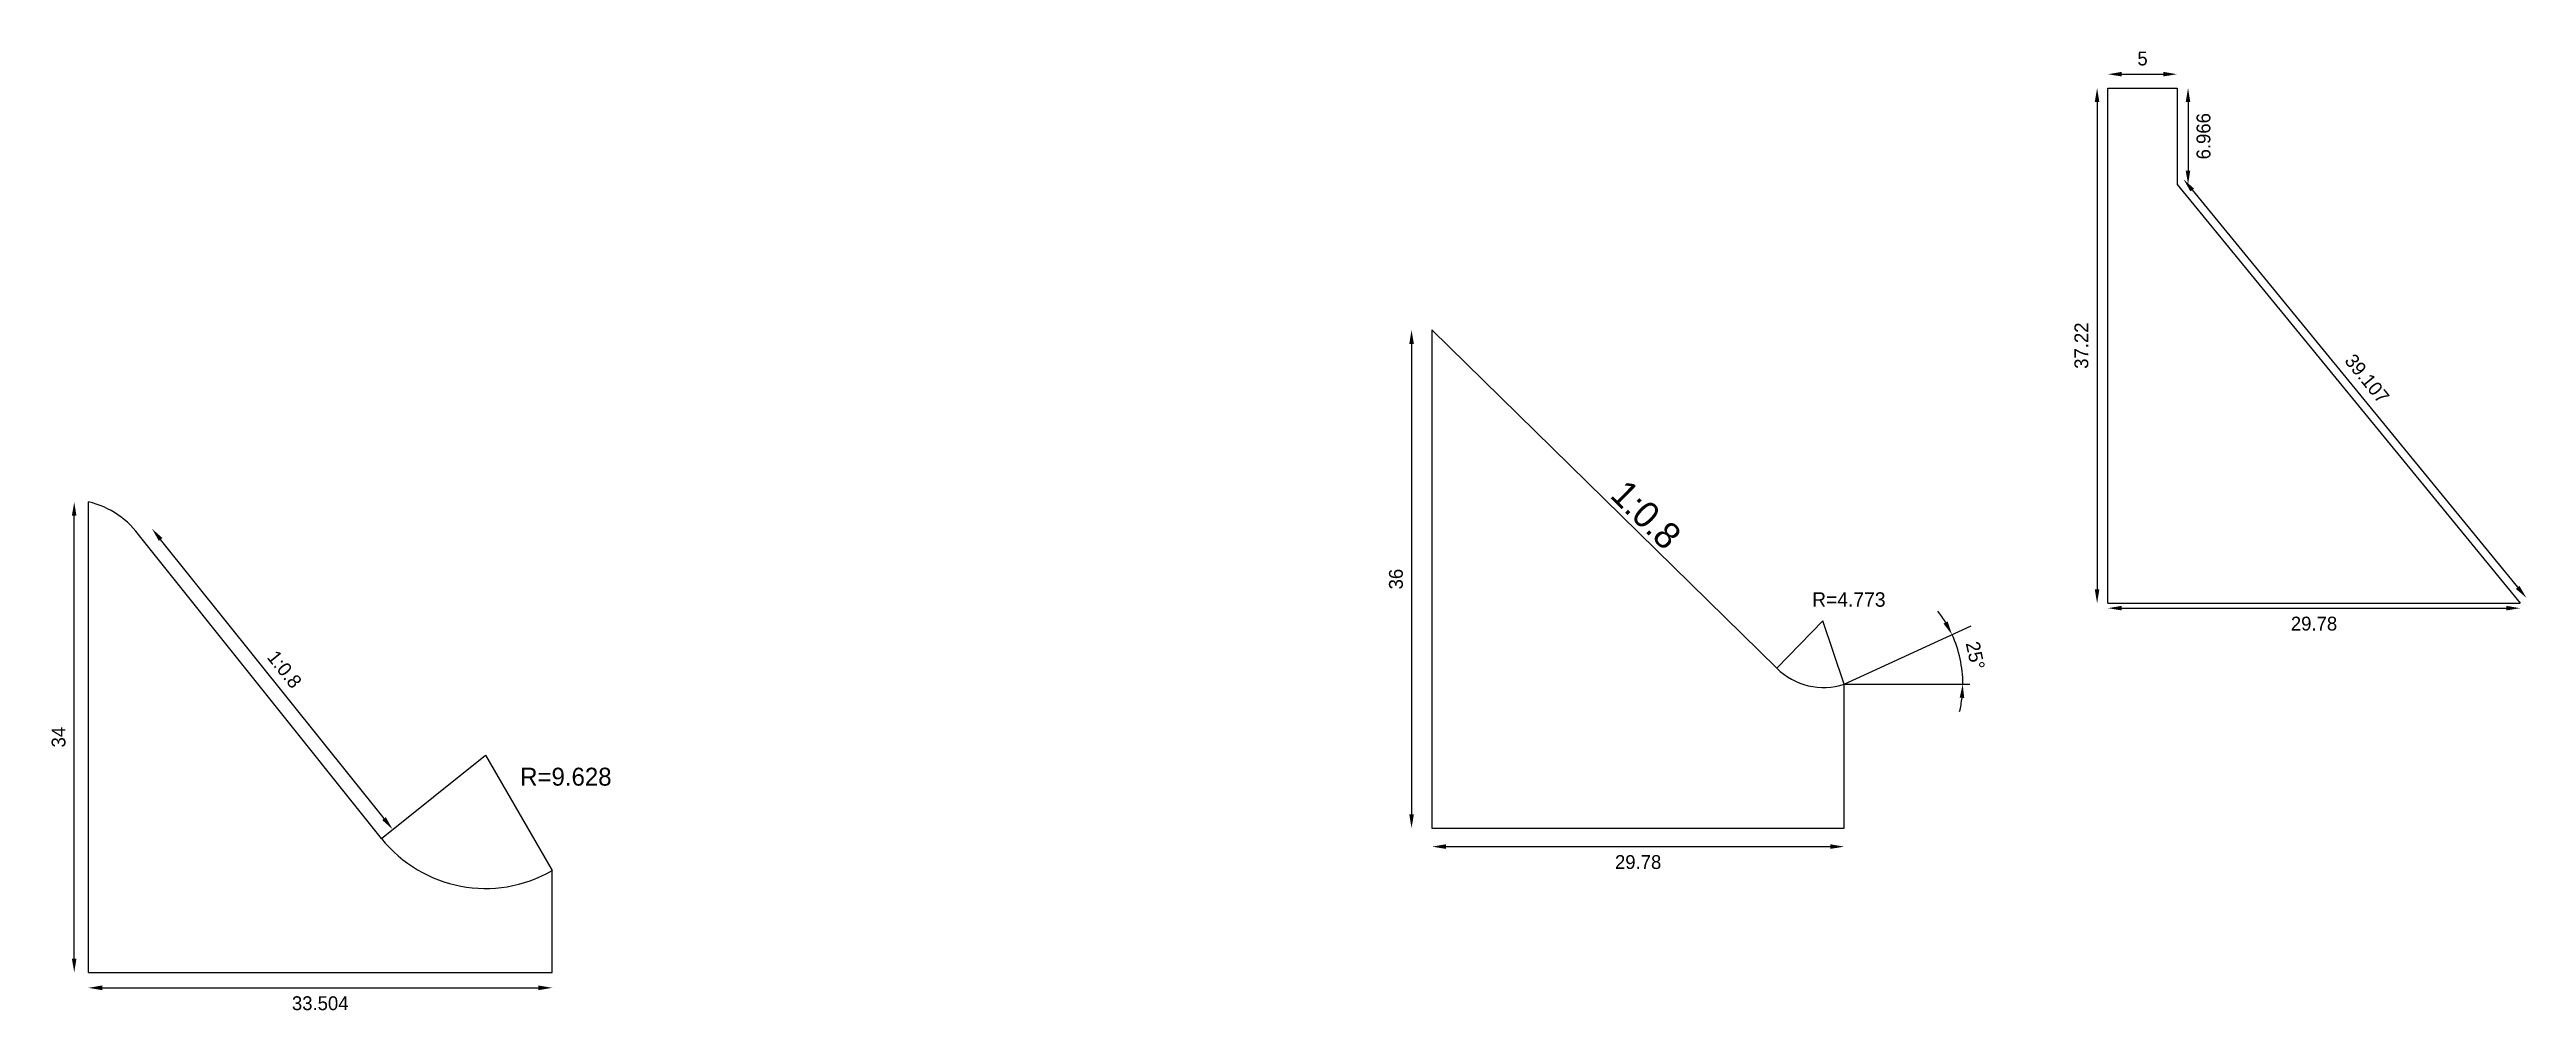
# Model space of a CAD drawing. Header units: millimetres. Extents: x 2463 to 2940, y 2255 to 2343.
# Drawn here: x 2462.9 to 2641.8, y 2255.2 to 2324.8 of the extents above.
import ezdxf

# ---------------------------------------------------------------- set-up
doc = ezdxf.new("R2010")
doc.units = ezdxf.units.MM
doc.dimstyles.new('111', dxfattribs={"dimtxt": 1, "dimasz": 1, "dimexe": 1.25, "dimexo": 0.625, "dimtad": 2, "dimdec": 3, "dimdsep": 46, "dimtxsty": 'Standard', "dimcen": 2.5, "dimse1": 1, "dimse2": 1, "dimadec": 0, "dimazin": 0, "dimtfac": 1, "dimtdec": 3, "dimtmove": 0, "dimatfit": 3, "dimfxl": 1, "dimarcsym": 0})

# ---------------------------------------------------------------- blocks, each defined once
blk = doc.blocks.new('*D1')
at = {"color": 0, "lineweight": -2, "transparency": 16777216}
blk.add_line((2612.59, 2323), (2615.59, 2323), dxfattribs=at)
at = {"color": 0, "transparency": 16777216}
for points in [[(2612.59, 2323.17), (2612.59, 2322.84), (2611.59, 2323)], [(2615.59, 2323.17), (2615.59, 2322.84), (2616.59, 2323)]]:
    blk.add_solid(points, dxfattribs=at)
at = {"layer": 'Defpoints', "color": 0, "transparency": 16777216}
for p in [(2616.59, 2323), (2611.59, 2322), (2616.59, 2322)]:
    blk.add_point(p, dxfattribs=at)
at = {"color": 0, "transparency": 16777216, "insert": (2614.09, 2324.13), "char_height": 1, "attachment_point": 5}
blk.add_mtext('5', dxfattribs=at)
blk = doc.blocks.new('*D2')
at = {"color": 0, "lineweight": -2, "transparency": 16777216}
blk.add_line((2610.81, 2321), (2610.81, 2285.78), dxfattribs=at)
at = {"color": 0, "transparency": 16777216}
for points in [[(2610.64, 2321), (2610.97, 2321), (2610.81, 2322)], [(2610.64, 2285.78), (2610.97, 2285.78), (2610.81, 2284.78)]]:
    blk.add_solid(points, dxfattribs=at)
at = {"layer": 'Defpoints', "color": 0, "transparency": 16777216}
for p in [(2611.59, 2322), (2610.81, 2284.78), (2611.59, 2284.78)]:
    blk.add_point(p, dxfattribs=at)
at = {"color": 0, "transparency": 16777216, "insert": (2609.68, 2303.39), "char_height": 1, "attachment_point": 5, "rotation": 90}
blk.add_mtext('37.22', dxfattribs=at)
blk = doc.blocks.new('*D3')
at = {"color": 0, "lineweight": -2, "transparency": 16777216}
blk.add_line((2617.38, 2321), (2617.38, 2316.04), dxfattribs=at)
at = {"color": 0, "transparency": 16777216}
for points in [[(2617.21, 2321), (2617.54, 2321), (2617.38, 2322)], [(2617.21, 2316.04), (2617.54, 2316.04), (2617.38, 2315.04)]]:
    blk.add_solid(points, dxfattribs=at)
at = {"layer": 'Defpoints', "color": 0, "transparency": 16777216}
for p in [(2616.59, 2322), (2616.59, 2315.04), (2617.38, 2315.04)]:
    blk.add_point(p, dxfattribs=at)
at = {"color": 0, "transparency": 16777216, "insert": (2618.5, 2318.52), "char_height": 1, "attachment_point": 5, "rotation": 90}
blk.add_mtext('6.966', dxfattribs=at)
blk = doc.blocks.new('*D4')
at = {"color": 0, "lineweight": -2, "transparency": 16777216}
blk.add_line((2617.68, 2314.64), (2641.19, 2285.93), dxfattribs=at)
at = {"color": 0, "transparency": 16777216}
for points in [[(2617.81, 2314.74), (2617.55, 2314.53), (2617.05, 2315.41)], [(2641.32, 2286.03), (2641.06, 2285.82), (2641.83, 2285.16)]]:
    blk.add_solid(points, dxfattribs=at)
at = {"layer": 'Defpoints', "color": 0, "transparency": 16777216}
for p in [(2616.59, 2315.04), (2641.83, 2285.16), (2641.37, 2284.78)]:
    blk.add_point(p, dxfattribs=at)
at = {"color": 0, "transparency": 16777216, "insert": (2630.31, 2301), "char_height": 1, "attachment_point": 5, "rotation": 309.3197}
blk.add_mtext('39.107', dxfattribs=at)
blk = doc.blocks.new('*D5')
at = {"color": 0, "lineweight": -2, "transparency": 16777216}
blk.add_line((2612.59, 2284.42), (2640.37, 2284.42), dxfattribs=at)
at = {"color": 0, "transparency": 16777216}
for points in [[(2612.59, 2284.59), (2612.59, 2284.26), (2611.59, 2284.42)], [(2640.37, 2284.59), (2640.37, 2284.26), (2641.37, 2284.42)]]:
    blk.add_solid(points, dxfattribs=at)
at = {"layer": 'Defpoints', "color": 0, "transparency": 16777216}
for p in [(2611.59, 2284.78), (2641.37, 2284.78), (2641.37, 2284.42)]:
    blk.add_point(p, dxfattribs=at)
at = {"color": 0, "transparency": 16777216, "insert": (2626.48, 2283.3), "char_height": 1, "attachment_point": 5}
blk.add_mtext('29.78', dxfattribs=at)
blk = doc.blocks.new('*D6')
at = {"color": 0, "lineweight": -2, "transparency": 16777216}
for start, end in [(31.2815, 37.974), (360, 24.589), (346.615, 353.3075)]:
    blk.add_arc((2592.54, 2278.94), 8.57, start, end, dxfattribs=at)
at = {"color": 0, "transparency": 16777216}
for points in [[(2600.01, 2283.47), (2599.71, 2283.31), (2600.33, 2282.5)], [(2600.88, 2277.95), (2601.21, 2277.93), (2601.1, 2278.94)]]:
    blk.add_solid(points, dxfattribs=at)
at = {"layer": 'Defpoints', "color": 0, "transparency": 16777216}
for p in [(2601.7, 2283.13), (2601.02, 2280.16), (2592.54, 2278.94), (2592.54, 2278.94), (2601.6, 2278.94)]:
    blk.add_point(p, dxfattribs=at)
at = {"color": 0, "transparency": 16777216, "insert": (2602.01, 2281), "char_height": 1, "attachment_point": 5, "rotation": 282.2945}
blk.add_mtext('25°', dxfattribs=at)
blk = doc.blocks.new('*D7')
at = {"color": 0, "lineweight": -2, "transparency": 16777216}
blk.add_line((2561.28, 2303.52), (2561.28, 2269.52), dxfattribs=at)
at = {"color": 0, "transparency": 16777216}
for points in [[(2561.12, 2303.52), (2561.45, 2303.52), (2561.28, 2304.52)], [(2561.12, 2269.52), (2561.45, 2269.52), (2561.28, 2268.52)]]:
    blk.add_solid(points, dxfattribs=at)
at = {"layer": 'Defpoints', "color": 0, "transparency": 16777216}
for p in [(2562.76, 2304.52), (2561.28, 2268.52), (2562.76, 2268.52)]:
    blk.add_point(p, dxfattribs=at)
at = {"color": 0, "transparency": 16777216, "insert": (2560.16, 2286.52), "char_height": 1, "attachment_point": 5, "rotation": 90}
blk.add_mtext('36', dxfattribs=at)
blk = doc.blocks.new('*D8')
at = {"color": 0, "lineweight": -2, "transparency": 16777216}
blk.add_line((2563.76, 2267.19), (2591.54, 2267.19), dxfattribs=at)
at = {"color": 0, "transparency": 16777216}
for points in [[(2563.76, 2267.36), (2563.76, 2267.03), (2562.76, 2267.19)], [(2591.54, 2267.36), (2591.54, 2267.03), (2592.54, 2267.19)]]:
    blk.add_solid(points, dxfattribs=at)
at = {"layer": 'Defpoints', "color": 0, "transparency": 16777216}
for p in [(2562.76, 2268.52), (2592.54, 2268.52), (2592.54, 2267.19)]:
    blk.add_point(p, dxfattribs=at)
at = {"color": 0, "transparency": 16777216, "insert": (2577.65, 2266.07), "char_height": 1, "attachment_point": 5}
blk.add_mtext('29.78', dxfattribs=at)
blk = doc.blocks.new('*D9')
at = {"color": 0, "lineweight": -2, "transparency": 16777216}
blk.add_line((2464.67, 2259.1), (2464.67, 2291.1), dxfattribs=at)
at = {"color": 0, "transparency": 16777216}
for points in [[(2464.5, 2291.1), (2464.83, 2291.1), (2464.67, 2292.1)], [(2464.5, 2259.1), (2464.83, 2259.1), (2464.67, 2258.1)]]:
    blk.add_solid(points, dxfattribs=at)
at = {"layer": 'Defpoints', "color": 0, "transparency": 16777216}
for p in [(2464.67, 2292.1), (2465.69, 2292.1), (2465.69, 2258.1)]:
    blk.add_point(p, dxfattribs=at)
at = {"color": 0, "transparency": 16777216, "insert": (2463.54, 2275.1), "char_height": 1, "attachment_point": 5, "rotation": 90}
blk.add_mtext('34', dxfattribs=at)
blk = doc.blocks.new('*D10')
at = {"color": 0, "lineweight": -2, "transparency": 16777216}
blk.add_line((2466.69, 2256.99), (2498.2, 2256.99), dxfattribs=at)
at = {"color": 0, "transparency": 16777216}
for points in [[(2466.69, 2257.16), (2466.69, 2256.82), (2465.69, 2256.99)], [(2498.2, 2257.16), (2498.2, 2256.82), (2499.2, 2256.99)]]:
    blk.add_solid(points, dxfattribs=at)
at = {"layer": 'Defpoints', "color": 0, "transparency": 16777216}
for p in [(2465.69, 2258.1), (2499.2, 2258.1), (2499.2, 2256.99)]:
    blk.add_point(p, dxfattribs=at)
at = {"color": 0, "transparency": 16777216, "insert": (2482.44, 2255.87), "char_height": 1, "attachment_point": 5}
blk.add_mtext('33.504', dxfattribs=at)
blk = doc.blocks.new('*D11')
at = {"color": 0, "lineweight": -2, "transparency": 16777216}
blk.add_line((2487.05, 2269.22), (2470.91, 2289.38), dxfattribs=at)
at = {"color": 0, "transparency": 16777216}
for points in [[(2471.04, 2289.49), (2470.78, 2289.28), (2470.29, 2290.16)], [(2487.18, 2269.32), (2486.92, 2269.11), (2487.67, 2268.44)]]:
    blk.add_solid(points, dxfattribs=at)
at = {"layer": 'Defpoints', "color": 0, "transparency": 16777216}
for p in [(2469.48, 2289.52), (2470.29, 2290.16), (2486.86, 2267.79)]:
    blk.add_point(p, dxfattribs=at)
at = {"color": 0, "transparency": 16777216, "insert": (2479.86, 2280), "char_height": 1, "attachment_point": 5, "rotation": 308.6603}
blk.add_mtext('1:0.8', dxfattribs=at)

msp = doc.modelspace()

# ---------------------------------------------------------------- linework, layer by layer
for p, q in [((2611.5928, 2284.7837), (2611.5928, 2322.0037)), ((2611.5928, 2322.0037), (2616.5928, 2322.0037)), ((2616.5928, 2322.0037), (2616.5928, 2315.0377)), ((2616.5928, 2315.0377), (2641.3728, 2284.7837)), ((2562.757, 2304.524), (2562.757, 2268.524)), ((2562.757, 2304.524), (2587.6744, 2280.0771)), ((2465.6918, 2258.102), (2465.6918, 2292.102)), ((2486.8588, 2267.7876), (2469.476, 2289.5157)), ((2587.6744, 2280.0771), (2590.9844, 2283.5159)), ((2592.537, 2278.9392), (2590.9844, 2283.5159)), ((2611.5928, 2284.7837), (2641.3728, 2284.7837)), ((2592.537, 2278.9392), (2601.7027, 2283.1335)), ((2592.537, 2268.524), (2592.537, 2278.9392)), ((2592.537, 2278.9392), (2601.6023, 2278.9392)), ((2486.8588, 2267.7876), (2494.3788, 2273.7986)), ((2494.3788, 2273.7986), (2499.1958, 2265.4632)), ((2562.757, 2268.524), (2592.537, 2268.524)), ((2499.1958, 2258.102), (2499.1958, 2265.4632)), ((2465.6918, 2258.102), (2499.1958, 2258.102))]:
    msp.add_line(p, q)
for centre, radius, start, end in [((2464.2862, 2285.9836), 6.2777, 34.238563, 77.0616), ((2591.0325, 2283.4689), 4.773, 225.285781, 288.373381), ((2494.3788, 2273.7986), 9.6272, 218.636572, 300.02345)]:
    msp.add_arc(centre, radius, start, end)

# ---------------------------------------------------------------- texts
msp.add_text('1:0.8', height=1.90969, rotation=315.546003).set_placement((2575.5329, 2292.488))
at = {"attachment_point": 1}
for s, width, gutter_width, insert, char_height in [('R=4.773', 2.833701, 5.2081, (2590.2205, 2285.568), 1.04163), ('R=9.628', 5.916946, 6.4815, (2496.8865, 2272.8944), 1.2963)]:
    msp.add_mtext_dynamic_manual_height_columns(s, width=width, gutter_width=gutter_width, heights=[0], dxfattribs=dict(at, insert=insert, char_height=char_height))

# ---------------------------------------------------------------- dimensions: what is measured, and where the dimension line sits
for base, p1, p2, picture, middle in [((2616.5928, 2323.0037), (2611.5928, 2322.0037), (2616.5928, 2322.0037), '*D1', (2614.0928, 2324.1287)), ((2641.3728, 2284.4244), (2611.5928, 2284.7837), (2641.3728, 2284.7837), '*D5', (2626.4828, 2283.2994)), ((2592.537, 2267.1939), (2562.757, 2268.524), (2592.537, 2268.524), '*D8', (2577.647, 2266.0689)), ((2499.1958, 2256.9909), (2465.6918, 2258.102), (2499.1958, 2258.102), '*D10', (2482.4438, 2255.8659))]:
    dim = msp.add_linear_dim(base=base, p1=p1, p2=p2, dimstyle='111')
    dim.commit()
    dim.dimension.update_dxf_attribs({"geometry": picture, "text_midpoint": middle})
for base, p1, p2, picture, middle in [((2610.8066, 2284.7837), (2611.5928, 2322.0037), (2611.5928, 2284.7837), '*D2', (2609.6816, 2303.3937)), ((2617.3754, 2315.0377), (2616.5928, 2322.0037), (2616.5928, 2315.0377), '*D3', (2618.5004, 2318.5207)), ((2561.2839, 2268.524), (2562.757, 2304.524), (2562.757, 2268.524), '*D7', (2560.1589, 2286.524)), ((2464.6664, 2292.102), (2465.6918, 2258.102), (2465.6918, 2292.102), '*D9', (2463.5414, 2275.102))]:
    dim = msp.add_linear_dim(base=base, p1=p1, p2=p2, angle=90, dimstyle='111')
    dim.commit()
    dim.dimension.update_dxf_attribs({"geometry": picture, "text_midpoint": middle})
dim = msp.add_aligned_dim(p1=(2616.5928, 2315.0377), p2=(2641.3728, 2284.7837), distance=0.5871, dimstyle='111')
dim.commit()
dim.dimension.update_dxf_attribs({"geometry": '*D4', "text_midpoint": (2630.3073, 2300.9955)})
dim = msp.add_aligned_dim(p1=(2486.8588, 2267.7876), p2=(2469.476, 2289.5157), distance=-1.0389, text='1:0.8', dimstyle='111')
dim.commit()
dim.dimension.update_dxf_attribs({"geometry": '*D11', "text_midpoint": (2479.8571, 2280.0034)})
dim = msp.add_angular_dim_2l(base=(2601.0156, 2280.1604), line1=((2592.537, 2278.9392), (2601.6023, 2278.9392)), line2=((2592.537, 2278.9392), (2601.7027, 2283.1335)), dimstyle='111')
dim.commit()
dim.dimension.update_dxf_attribs({"geometry": '*D6', "text_midpoint": (2602.0058, 2281.0028)})

doc.saveas('drawing.dxf')
